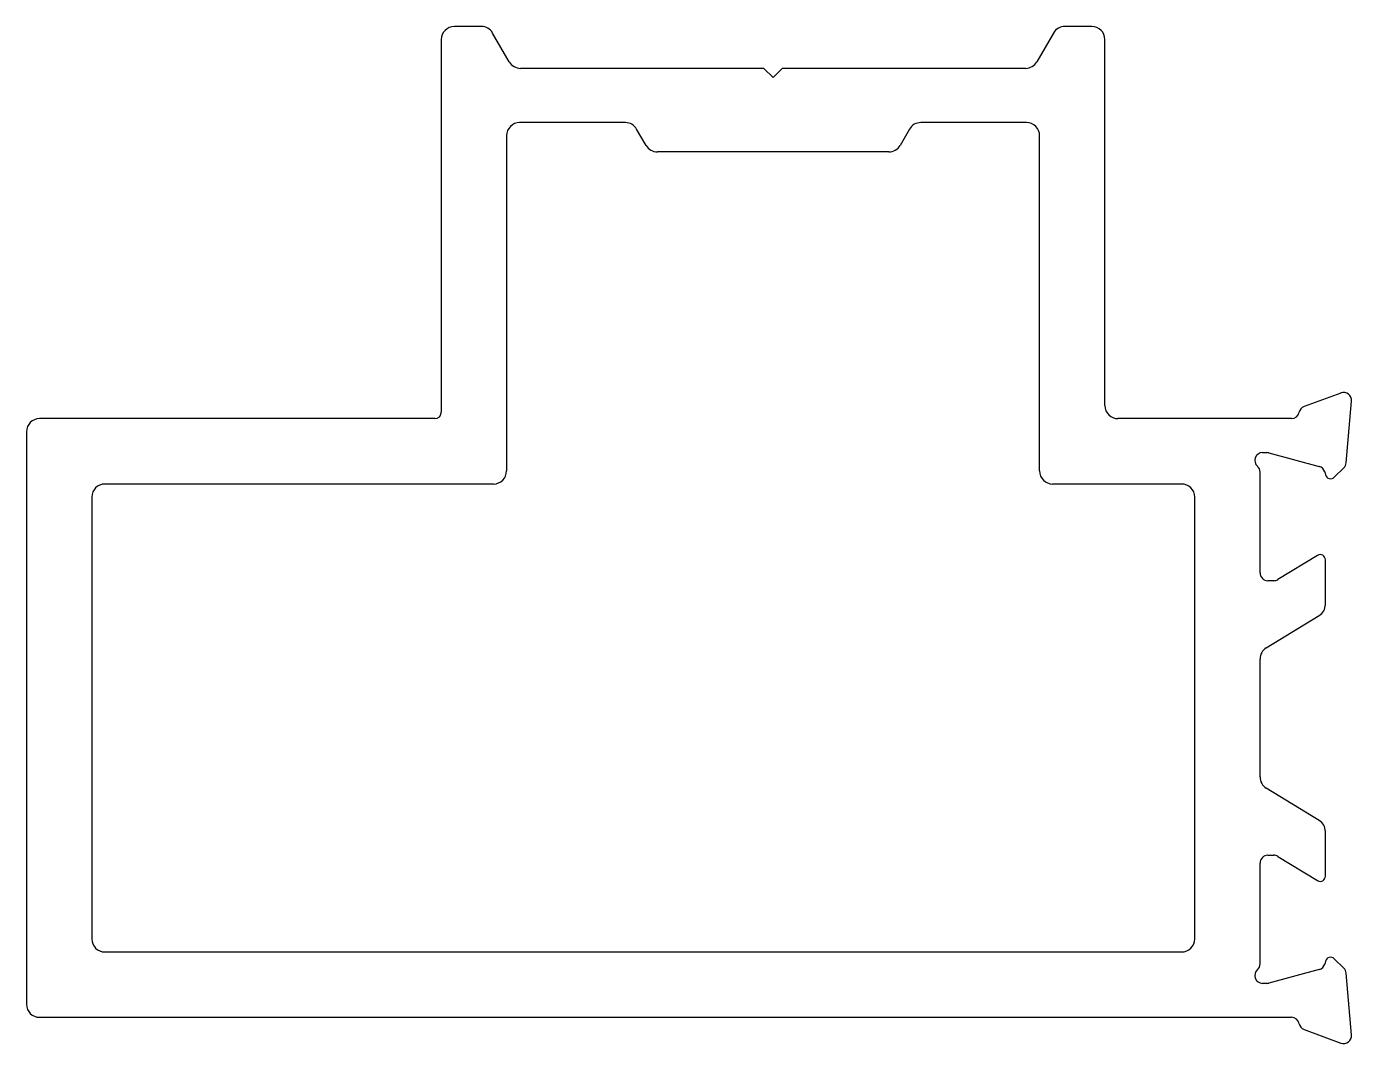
# Model space of a CAD drawing. Extents: x -24.7 to 26, y 3.7 to 42.6.
import ezdxf

# ---------------------------------------------------------------- set-up
doc = ezdxf.new("R2010")
doc.units = 0
doc.layers.add('PROFILE', color=1, linetype='CONTINUOUS')

msp = doc.modelspace()

# ---------------------------------------------------------------- linework, layer by layer
at = {"layer": 'PROFILE', "color": 7}
for p, q in [((-7.327, 42.559), (-8.36, 42.559)), ((-6.259, 41.209), (-6.894, 42.309)), ((14.574, 42.309), (13.939, 41.209)), ((16.04, 42.559), (15.007, 42.559)), ((-8.86, 42.059), (-8.86, 27.809)), ((16.54, 28.059), (16.54, 42.059)), ((3.49, 40.959), (-5.826, 40.959)), ((3.84, 40.609), (3.49, 40.959)), ((4.19, 40.959), (3.84, 40.609)), ((13.506, 40.959), (4.19, 40.959)), ((-1.815, 38.884), (-5.86, 38.884)), ((-1.021, 38.009), (-1.382, 38.634)), ((9.062, 38.634), (8.701, 38.009)), ((13.54, 38.884), (9.495, 38.884)), ((-6.36, 38.384), (-6.36, 25.559)), ((14.04, 25.559), (14.04, 38.384)), ((8.268, 37.759), (-0.588, 37.759)), ((25.575, 28.54), (24.164, 28.027)), ((25.769, 25.867), (25.976, 28.232)), ((-9.11, 27.559), (-24.235, 27.559)), ((23.68, 27.559), (17.04, 27.559)), ((-24.735, 27.059), (-24.735, 5.159)), ((22.577, 26.259), (22.738, 26.259)), ((22.816, 26.248), (24.742, 25.732)), ((22.477, 21.659), (22.477, 25.511)), ((24.954, 25.52), (24.984, 25.407)), ((25.319, 25.317), (25.683, 25.681)), ((-6.86, 25.059), (-21.735, 25.059)), ((14.54, 25.059), (14.54, 25.059)), ((19.477, 25.059), (14.54, 25.059)), ((-22.235, 24.559), (-22.235, 7.659)), ((19.977, 7.659), (19.977, 24.559)), ((24.673, 22.329), (23.155, 21.403)), ((24.977, 20.452), (24.977, 22.159)), ((24.977, 22.159), (24.977, 22.159)), ((22.999, 21.359), (22.777, 21.359)), ((22.717, 18.792), (24.738, 20.026)), ((22.477, 13.852), (22.477, 18.365)), ((24.738, 12.192), (22.717, 13.425)), ((24.977, 10.059), (24.977, 11.765)), ((22.777, 10.859), (22.999, 10.859)), ((23.155, 10.815), (24.673, 9.888)), ((22.477, 6.706), (22.477, 10.559)), ((24.977, 10.059), (24.977, 10.059)), ((-21.735, 7.159), (19.477, 7.159)), ((24.984, 6.81), (24.954, 6.697)), ((25.683, 6.536), (25.319, 6.9)), ((24.742, 6.485), (22.816, 5.969)), ((25.976, 3.985), (25.769, 6.35)), ((22.738, 5.959), (22.577, 5.959)), ((-24.235, 4.659), (23.68, 4.659)), ((23.68, 4.659), (23.68, 4.659)), ((24.164, 4.19), (25.575, 3.677))]:
    msp.add_line(p, q, dxfattribs=at)
for centre, radius, start, end in [((-8.36, 42.059), 0.5, 90, 180), ((-7.327, 42.059), 0.5, 30, 90), ((15.007, 42.059), 0.5, 90, 150), ((16.04, 42.059), 0.5, 0, 90), ((-5.826, 41.459), 0.5, 210, 270), ((13.506, 41.459), 0.5, 270, 330), ((-5.86, 38.384), 0.5, 90, 180), ((-1.815, 38.384), 0.5, 30, 90), ((9.495, 38.384), 0.5, 90, 150), ((13.54, 38.384), 0.5, 0, 90), ((-0.588, 38.259), 0.5, 210, 270), ((8.268, 38.259), 0.5, 270, 330), ((25.677, 28.259), 0.3, 355, 110), ((17.04, 28.059), 0.5, 180, 270), ((24.267, 27.745), 0.3, 110, 169.0957), ((-24.235, 27.059), 0.5, 90, 180), ((-9.11, 27.809), 0.25, 270, 0), ((23.677, 27.859), 0.3, 270.5542, 349.0957), ((22.577, 25.959), 0.3, 90, 228.1897), ((22.738, 25.959), 0.3, 75, 90), ((25.471, 25.893), 0.3, 315, 355), ((-6.86, 25.559), 0.5, 270, 0), ((14.54, 25.559), 0.5, 180, 270), ((22.177, 25.511), 0.3, 0, 48.1897), ((24.664, 25.442), 0.3, 15, 75), ((25.177, 25.459), 0.2, 195, 315), ((-21.735, 24.559), 0.5, 90, 180), ((19.477, 24.559), 0.5, 360, 90), ((24.777, 22.159), 0.2, 0, 121.4), ((22.777, 21.659), 0.3, 180, 270), ((22.999, 21.659), 0.3, 270, 301.4), ((24.477, 20.452), 0.5, 301.4, 360), ((22.977, 18.365), 0.5, 121.4, 180), ((22.977, 13.852), 0.5, 180, 238.6), ((24.477, 11.765), 0.5, 0, 58.6), ((22.777, 10.559), 0.3, 90, 180), ((22.999, 10.559), 0.3, 58.6, 90), ((24.777, 10.059), 0.2, 238.6, 360), ((-21.735, 7.659), 0.5, 180, 270), ((19.477, 7.659), 0.5, 270, 0), ((22.177, 6.706), 0.3, 311.8103, 360), ((24.664, 6.775), 0.3, 285, 345), ((25.177, 6.759), 0.2, 45, 165), ((22.577, 6.259), 0.3, 131.8103, 270), ((25.471, 6.324), 0.3, 5, 45), ((22.738, 6.259), 0.3, 270, 285), ((-24.235, 5.159), 0.5, 180, 270), ((23.677, 4.359), 0.3, 10.9043, 89.4458), ((24.267, 4.472), 0.3, 190.9043, 250), ((25.677, 3.959), 0.3, 250, 5)]:
    msp.add_arc(centre, radius, start, end, dxfattribs=at)

doc.saveas('drawing.dxf')
